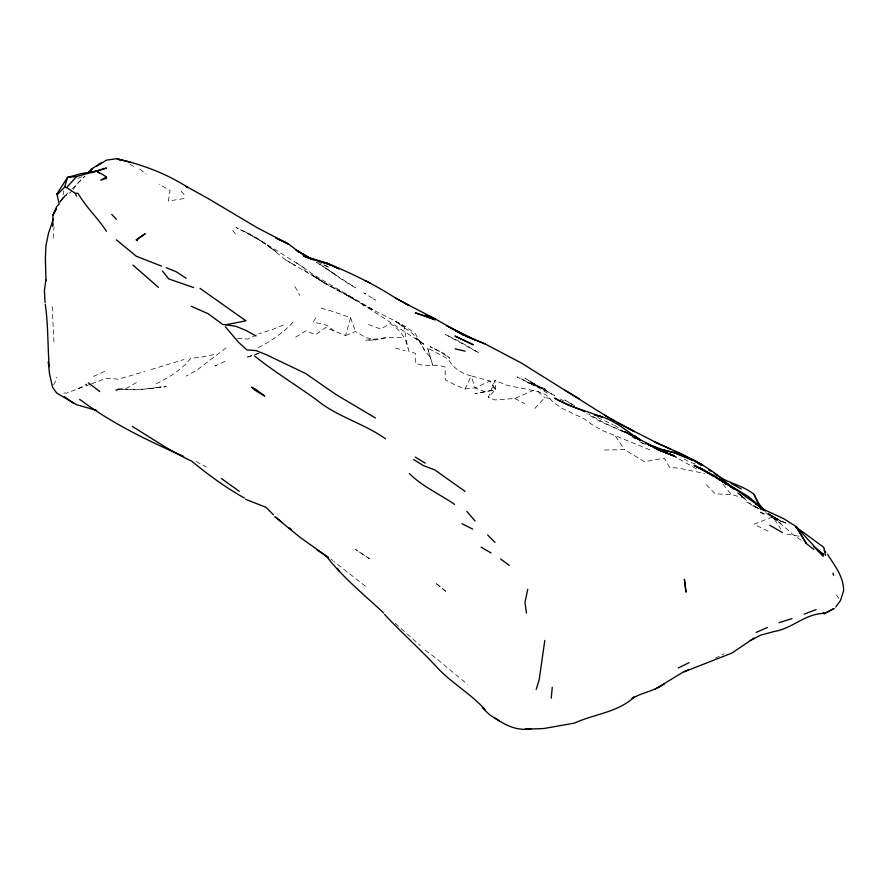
<?xml version="1.0" encoding="UTF-8"?>
<svg xmlns="http://www.w3.org/2000/svg" width="888" height="888" viewBox="0 0 888 888"><rect width="100%" height="100%" fill="white"/><g stroke="black" fill="none" stroke-linecap="round" stroke-linejoin="round"><path stroke-width="0.67" stroke-dasharray="4.44 3.33" d="M53.191 238.084L54.035 227.073M60.395 201.965L62.848 197.647L63.492 190.831M295.748 337.096L305.716 330.902L315.673 334.654L325.641 327.539L345.554 335.52L350.594 317.771L331.968 311.211L318.481 307.492M533.821 390.221L514.918 398.479L494.993 399.922L488.4 397.336L494.993 380.453L507.814 385.536L537.995 391.453L545.976 394.705L553.069 402.109L562.126 408.391L584.038 418.748L592.84 425.174L603.074 430.769L649.794 449.805M368.587 324.575L380.73 329.071L390.187 323.609C400.643 329.637 406.804 339.76 408.857 351.404L415.295 353.324L415.295 363.148C424.93 367.621 435.353 363.281 445.188 367.077L445.177 379.642L455.144 384.992L465.101 388.966L471.195 375.89L490.109 380.952L495.626 389.266L488.4 397.336M53.657 385.026L56.865 378.255L56.654 377.178M60.206 202.264L62.826 197.636L71.14 189.977M315.673 318.037L313.32 321.978L327.239 325.441L335.065 331.812M60.218 201.887L62.826 197.636L59.818 201.876L62.848 197.647L66.611 194.838L60.284 201.987M73.316 189.322L77.733 183.239L84.493 176.401M534.842 408.413L544.81 397.613L550.26 398.534M72.05 189.011L85.148 176.013M293.029 322.189C282.662 333.366 269.697 342.291 255.899 348.729M226.007 347.918L196.126 370.718L186.158 376.057M62.848 197.647L71.85 191.342M136.352 382.562L126.396 388.456L116.428 389.133L136.352 389.821L153.924 388.278L161.305 386.735C146.809 389.61 131.857 389.976 117.138 389.233M78.111 388.744L86.724 383.982L86.536 385.67L66.611 393.084L61.638 393.062M156.277 383.783C169.109 377.289 181.918 369.73 190.842 358.175L200.078 357.409L214.841 354.423M715.273 658.197L724.131 653.757M256.421 334.976L247.985 339.05L237.307 338.35M216.05 365.523L214.985 366.011L225.874 360.961M93.484 376.39L104.728 371.373M283.394 324.986L271.784 329.781L258.841 333.81M345.554 335.52L355.522 331.513L365.479 337.429L375.446 339.96L385.381 337.851L404.184 337.207M77.822 178.388L82.795 176.435M90.276 384.282L86.536 385.67L90.476 386.635M91.52 383.816L106.46 378.233L118.337 379.231L144.788 371.495M259.285 353.169L245.932 357.631L258.164 353.513M151.271 369.519L183.86 359.551M465.101 388.966L475.069 387.912L490.109 380.952L494.993 389.865L475.069 393.639L494.993 389.865L495.626 389.266L494.993 380.453M183.994 198.579L168.298 201.01L170.085 190.543L158.996 184.138M385.403 337.862L365.49 340.282L375.446 339.96M156.277 387.734L166.234 386.558L146.309 388.889M604.573 450.027L624.508 449.65L644.422 461.682L664.346 458.208L669.707 467.499L678.01 468.02L704.795 473.482M745.321 498.179L731.468 494.672L715.173 493.75L704.206 482.695M798.967 536.23L783.782 533.499M395.371 348.085L405.339 350.716M757.564 507.536L744.055 500.788M768.187 513.741L783.46 522.177L789.166 524.153M695.271 463.991L688.888 461.749L681.041 457.298M485.037 391.797L475.069 387.912L471.195 375.89C461.705 373.615 452.813 367.954 448.318 359.063L427.583 348.029L432.7 365.179L427.583 348.029M639.638 441.614L645.543 444.444M641.747 442.946L645.265 444.366M622.177 431.246L599.689 421.212L586.868 413.808M597.657 417.538L613.297 424.697M759.318 508.802L752.347 505.627L737.362 492.751M758.729 508.669L752.347 505.627L762.237 510.145M624.508 432.19L604.573 423.088L588.666 414.019M785.647 522.932L773.936 517.36L768.52 513.575L782.85 522.533L773.082 516.161M129.925 164.424L136.352 167.61M767.942 531.135L754.012 524.197L772.793 516.838L780.852 529.048M696.47 468.875L674.88 456.632M317.959 261.771L321.489 263.57M419.636 341.114L412.631 333.655L395.371 321.234L405.339 326.418L415.295 333.555L424.331 349.905L430.569 357.809M514.918 398.479L524.886 403.696M560.439 399.134L563.913 400.965M574.691 405.738L564.735 399.922L573.559 405.383M196.126 461.483L206.083 466.977M363.181 304.684L345.554 294.383L363.181 304.684L425.252 345.11L415.295 337.995L419.414 341.247L424.331 349.905M534.842 384.404L529.37 381.296L544.799 390.154L524.875 378.21L554.767 395.759L539.371 387.024M285.781 260.029L295.748 265.812L285.781 260.029L267.277 245.021L275.824 251.537L257.809 238.983L245.932 232.223L265.867 243.856L247.852 233.233L235.975 227.483L255.899 237.629L305.705 268.764M316.317 262.238L355.522 287.879L344.222 281.119L316.783 261.971M801.065 540.126L793.861 535.275L770.784 515.04M304.007 269.83L325.641 283.461L353.602 298.712L325.641 283.461L293.406 264.446M365.479 293.906L363.769 292.84L375.446 300.077L373.382 298.79M315.673 277.334L322.954 281.907L313.442 275.891L325.63 283.894L355.522 299.989M632.234 436.94L635.408 438.938M296.359 262.748L314.43 275.313L373.781 310.067L362.87 304.873L394.916 320.879L404.207 327.017L407.625 348.052M326.318 268.454L325.641 268.01L335.675 274.559M395.371 321.234L404.207 327.017M614.54 425.274L624.508 432.29M765.556 512.687L780.896 523.654L773.026 516.705M425.252 650.294L435.22 657.597L467.732 684.493M768.409 513.608L772.793 516.838L768.553 513.53M139.816 169.064L146.309 174.148M742.645 496.847L737.329 492.607L742.135 496.436M767.843 513.83L773.936 518.77M365.49 586.269L333.799 561.416M739.071 493.906L744.055 497.979M330.824 558.918L332.9 560.628M395.371 623.376L420.179 645.532M537.995 391.453L544.81 397.613M181.119 191.231L186.158 196.936M723.01 484.226L731.468 494.672M232.745 230.447L235.975 234.71M836.518 595.071L838.871 598.379M294.971 286.558L299.778 295.282M615.528 436.219L624.508 449.65M350.594 317.771L355.522 331.513M53.946 342.058L52.226 306.56M117.305 390.143L115.706 390.043L117.305 390.143M544.81 388.511L527.317 382.473L539.016 387.224L516.983 376.945L538.394 387.579L548.029 393.528L544.81 388.511M445.188 354.101L430.014 346.631L440.581 352.025L449.761 358.23L445.188 354.101M459.185 341.281L445.188 334.332L478.932 352.891L459.185 341.281M328.549 267.166L322.699 264.213L328.549 267.166M676.667 457.298L674.436 456.021L676.667 457.298M369.508 558.763L355.522 549.472L369.508 558.763M772.815 516.816L768.509 513.686L772.793 516.838M445.654 591.219L435.22 582.728L445.654 591.219"/><path stroke-width="1.33" d="M544.81 640.437L539.183 679.72L536.197 689.499M551.248 698.19L552.258 687.268M52.858 223.832L52.614 226.251L52.991 214.974L56.654 206.671M45.854 279.864L44.4 290.531L45.088 302.431M527.738 589.288L524.986 602.386L526.44 613.042M106.427 176.801L100.721 180.142L106.46 178.41L106.427 176.801L96.515 171.062L76.579 176.512L67.566 177.367L56.943 193.906L57.376 194.494L64.624 187.168L67.566 177.367L81.086 173.671L96.481 171.051L106.46 168.065L91.52 172.638M53.358 218.981L48.485 233.3L45.965 245.421L45.377 258.108L45.976 280.763M56.455 208.347L52.991 214.974L56.266 209.191M835.775 607.004L840.448 600.577L843.6 590.897C843.689 576.479 834.642 565.767 827.538 554.245M64.624 187.168L66.611 187.568L76.579 176.512M88.689 172.305L92.23 168.598L101.676 162.548M88.356 172.505L92.23 168.598L88.434 172.305M57.287 205.949L59.163 204.129L56.943 193.906M774.392 631.468C791.796 628.571 804.761 614.363 822.765 613.386L823.742 612.52L824.286 613.641L834.198 608.48M136.452 240.026L145.221 233.699L136.352 239.738L137.118 240.537L136.352 239.738M754.012 638.095L732.012 653.013L682.728 672.36L655.133 689.155M96.503 166.289L106.46 160.151L116.428 158.708L131.246 162.504M664.357 683.816C654.567 691.13 642.091 692.34 631.768 698.667L634.465 696.791C618.104 712.442 594.338 713.952 574.447 723.087L543.989 728.515L525.319 729.237L530.758 728.648M833.71 608.713L824.286 613.641L822.765 613.386M750.238 640.525L760.783 635.109L773.936 631.568M678.265 667.998L688.999 662.692M684.282 671.661L688.011 669.863M756.143 632.434L767.443 627.45M804.195 614.163L816.139 609.557M779.054 622.655L791.985 618.625M191.22 306.282L208.103 313.697L222.788 324.509L226.007 324.742L245.932 320.823L200.011 288.345M531.113 728.615C518.015 731.435 505.505 725.385 494.993 718.081M66.611 187.568L75.369 193.373L77.978 193.262C85.903 207.126 97.791 217.949 106.471 231.302M226.007 324.742L235.975 326.329L245.932 330.425L255.899 335.93M455.144 348.862L465.112 351.149M657.109 448.718L667.132 451.293L648.162 444.377M96.503 410.323L76.579 404.717L56.654 393.029L52.581 387.29L49.573 374.048L48.196 361.749M193.606 287.557L168.731 278.91L162.448 271.029M714.163 473.16C726.195 483.072 742.113 484.626 754.012 494.383L759.329 505.172M161.583 266.156L136.352 256.266L116.428 239.882M653.879 447.63L674.314 455.899L656.476 449.195M579.886 409.646L558.319 400.366M245.41 499.223L265.856 507.259L273.56 514.862M166.234 267.721L176.201 271.728L186.169 278.266M485.026 343.9L467.221 336.652L455.144 330.469L467.221 336.652L485.026 343.9L521.267 362.959L607.359 416.783L634.465 431.601L617.193 422.61M425.33 314.818L435.22 318.914L463.902 335.242M121.29 160.528L117.46 158.974C142.269 164.491 166.356 173.637 187.834 187.357L186.158 186.391L208.236 198.59L257.287 227.783L288.722 244.145L297.291 250.705L311.244 259.03M654.389 447.963L674.314 456.177L664.346 452.07M183.672 456.432C147.33 440.492 111.577 423.221 79.676 399.345M649.095 444.91L654.922 447.452L648.162 444.555L664.357 451.581M654.922 447.452L645.665 443.256M670.684 449.239L654.389 441.824L682.139 454.134L692.329 459.762L674.314 451.537C695.337 459.806 715.34 471.162 731.423 487.223M581.074 410.156L584.659 411.71M659.296 449.983L665.023 452.514L624.508 431.579L636.596 438.206M760.616 512.354L763.98 513.908M338.961 268.864L325.63 262.637L305.705 256.821L331.735 265.323L338.983 268.809M475.069 339.86L446.509 325.596L463.947 335.264M692.918 460.528L674.314 452.68L664.346 450.183L681.351 454.589L674.314 452.68L694.238 460.228L702.785 465.223L695.382 461.705M308.536 258.219L303.119 255.844L331.735 265.323L325.63 262.637C349.672 272.483 373.226 283.661 395.105 297.758L408.846 305.383L395.371 297.902M627.672 428.06L659.562 444.167M716.383 477.744L724.131 482.473L699.023 467.399L714.163 476.39L694.238 465.423L714.163 475.535L726.551 484.371M704.206 470.351L694.238 465.423M365.09 280.575L370.529 283.261M405.339 303.396L435.22 318.914M692.329 459.762L684.282 455.688L691.441 459.64M462.026 523.698L472.627 529.082M694.238 460.694L702.785 465.223M698.601 463.591L700.987 464.912M725.485 482.772L748.284 496.47L765.545 511.066M731.124 483.372L741.258 489.022M726.34 484.016L728.549 485.27M313.353 259.929L297.114 250.805L311.344 259.107M311.444 259.152L307.004 256.599L310.5 258.708M769.73 525.241L782.428 532.578M481.096 547.197L491.053 552.958M607.359 416.783L604.573 415.151L614.54 421.056M698.9 463.636L701.087 464.924M564.735 390.121L579.054 398.623M295.748 249.817L305.716 255.788M244.289 497.968C225.53 487.401 208.247 474.869 191.764 461.172C170.851 451.592 151.937 438.35 132.301 426.484M734.087 488.378L736.307 489.71M708.624 469.808L710.844 471.151M415.295 457.12L425.263 463.17M817.981 550.826L823.753 554.534L813.785 546.531L823.22 556.132L796.003 526.44L783.904 518.803L763.98 509.534L734.087 488.322L719.058 478.843L726.95 484.349M413.686 459.584L423.265 465.556L434.743 469.885L465.101 491.408M634.465 436.863L633.488 436.208L639.826 440.226M637.784 438.961L633.488 436.208M375.446 417.993L335.597 394.272L305.716 373.559L265.867 354.49L255.899 350.549L246.897 349.928L238.439 342.191L225.352 326.751M499.089 720.867L489.643 714.818L482.173 707.625M239.238 491.275L221.423 478.554M274.825 516.749L299.578 536.963L328.493 557.575M725.119 483.139L727.094 484.471M317.027 549.894L328.36 557.564M557.109 399.778L554.767 398.146L567.976 405.017L602.02 416.916L594.616 414.951C612.087 417.915 625.585 430.391 639.971 439.726M454.578 504.34C439.516 494.006 422.522 486.68 409.39 473.57M88.389 382.817L99.8 391.541M64.347 396.692L73.249 403.052M385.414 438.75C364.047 423.509 337.706 416.994 317.105 400.31C296.481 385.126 274.448 372.061 254.534 355.91M634.643 435.742L640.082 439.704M795.548 526.695L823.753 547.308L825.551 555.389M96.515 171.062L99.833 173.504M289.111 527.849L291.32 529.481M500.577 558.963L509.29 565.434M744.044 494.394L746.264 496.048M748.473 497.702L750.693 499.356M748.54 497.757L750.76 499.378M729.337 485.692L731.235 487.179M806.304 543.5L796.003 526.44L806.304 543.5L813.785 549.361M761.038 507.958L764.191 510.545M275.824 517.193L281.796 522.111M729.337 485.747L731.235 487.323M132.923 265.068L158.497 287.379M728.77 484.737L733.521 489.177M485.026 709.545C470.252 693.14 450.482 682.495 435.775 666.033C419.325 648.284 401.065 632.256 384.593 614.418M326.285 556.055C342.846 577.577 363.98 594.594 383.649 612.931M487.612 534.92L494.993 542.413M111.744 214.374L116.428 219.325M824.12 550.46L825.829 552.358M466.799 511.399L475.069 520.967M764.035 510.378L757.864 502.442L754.012 494.383M337.396 568.331L339.538 571.417M75.369 193.373L76.579 196.115M832.889 573.215L833.71 575.346M49.262 366.578C47.552 345.854 48.329 324.897 45.233 304.196M425.263 316.061L415.295 312.876L435.22 319.78L425.263 316.061M285.781 242.579L275.824 237.929L288.722 244.145L285.781 242.579M473.16 344.722L455.144 336.164L473.16 344.722M255.899 389.466L251.537 387.113L254.923 390.198L264.724 396.048L255.899 389.466M764.291 510.234L755.766 503.651L764.268 510.245M763.969 510.356L758.851 506.171L763.969 510.356M684.382 579.376L685.98 591.93L684.382 579.376"/></g></svg>
